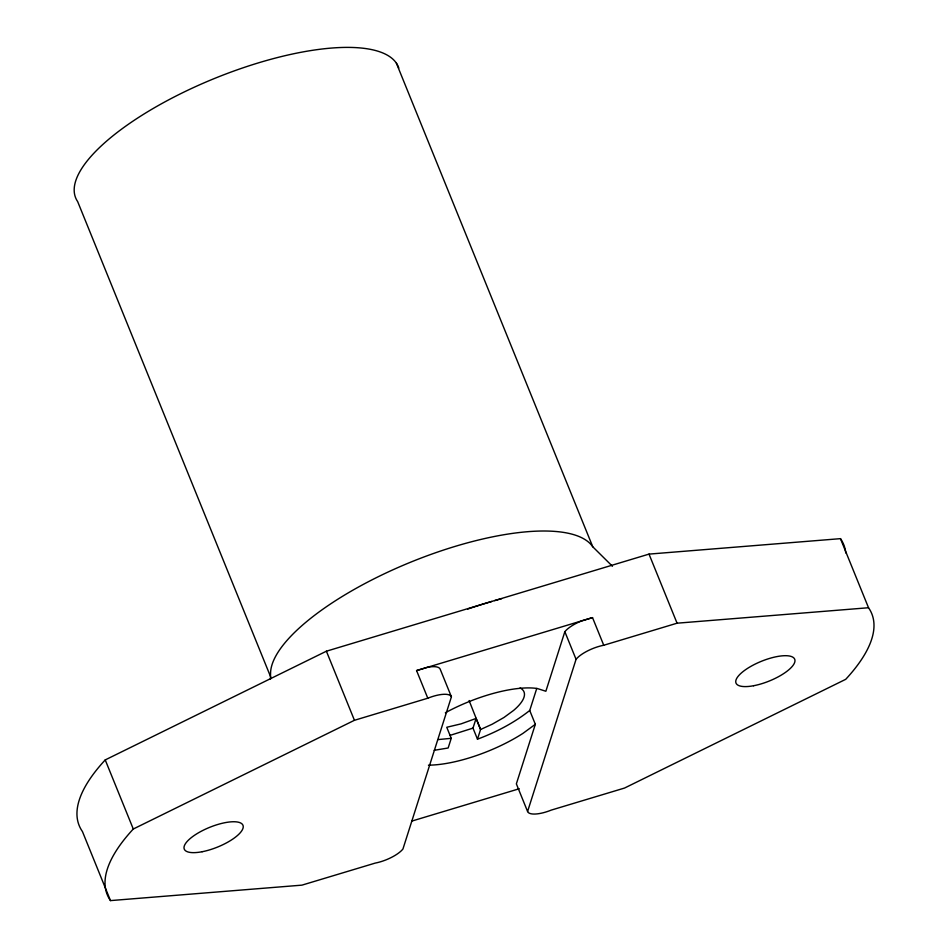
<?xml version="1.0" encoding="UTF-8"?>
<svg xmlns="http://www.w3.org/2000/svg" width="948" height="948" viewBox="0 0 948 948"><rect width="100%" height="100%" fill="white"/><g stroke="black" fill="none" stroke-linecap="round" stroke-linejoin="round"><path stroke-width="1.42" d="M270.464 679.254L270.559 673.435A174.136 58.409 -22.1 0 1 416.812 559.711A174.136 58.409 -22.1 0 1 592.761 546.783L612.444 566.276M451.414 696.839A22.562 7.572 -22.1 0 0 427.797 698.214L416.575 670.58L427.394 667.309A22.562 7.572 -22.1 0 1 440.192 669.205L451.414 696.839L402.936 849.017A22.562 7.572 -22.1 0 1 375.254 863.083L301.926 885.148L110.478 900.6L82.429 831.515A261.458 87.702 -22.1 0 1 105.228 759.917L326.396 651.205L649.013 554.106L840.473 538.654L868.522 607.739A261.458 87.702 -22.1 0 1 845.711 679.325L624.542 788.049L551.226 810.113A22.562 7.572 -22.1 0 1 527.586 811.5L516.364 783.866L535.336 724.296L529.731 710.479L536.746 688.461M529.731 710.479C514.065 722.862 496.148 732.2 477.484 739.179L480.565 729.498L476.086 718.442L461.095 723.857L446.757 727.27L451.236 738.326L448.155 747.996L434.208 750.306M477.484 739.179L472.993 728.123L476.086 718.442M868.522 607.739L677.073 623.192L603.746 645.256L592.524 617.622L581.716 620.857A22.562 7.572 -22.1 0 0 564.842 631.688L545.858 691.258L537.267 688.509A79.158 26.556 -22.1 0 0 445.347 712.754M527.586 811.5L576.064 659.322L564.842 631.688M535.336 724.296L522.988 733.349A79.158 26.556 -22.1 0 1 428.437 765.155M110.478 900.6A261.458 87.702 -22.1 0 1 133.289 829.014L354.445 720.29L427.797 698.214M472.993 728.123L450.217 735.316M416.575 670.58L592.524 617.622M411.657 821.134L519.267 788.748M451.236 738.326L438.154 739.57M519.966 688.035L520.642 688.248A55.411 18.581 -22.1 0 1 513.567 710.443L503.945 717.494L492.202 724.213L480.565 729.498L469.094 700.536M649.013 554.106L677.073 623.192M396.382 63.172L592.761 546.783M326.396 651.205L354.445 720.29M270.69 676.979L77.653 201.58A174.136 58.409 -22.1 0 1 211.037 79.893A174.136 58.409 -22.1 0 1 398.8 68.055M105.228 759.917L133.289 829.014M840.473 538.654A261.458 87.702 -22.1 0 1 845.758 552.957M576.064 659.322A22.562 7.572 -22.1 0 1 603.746 645.256M467.743 609.066A205.799 69.038 -22.1 0 1 491.787 601.447M494.643 600.617A205.799 69.038 -22.1 0 1 501.741 598.638M202.137 851.731A31.663 10.618 -22.1 0 0 243.008 825.388A31.663 10.618 -22.1 0 0 195.75 834.465A31.663 10.618 -22.1 0 0 202.137 851.731M753.589 685.736A31.663 10.618 -22.1 0 0 794.78 659.441A31.663 10.618 -22.1 0 0 747.735 668.257A31.663 10.618 -22.1 0 0 753.589 685.736"/></g></svg>
